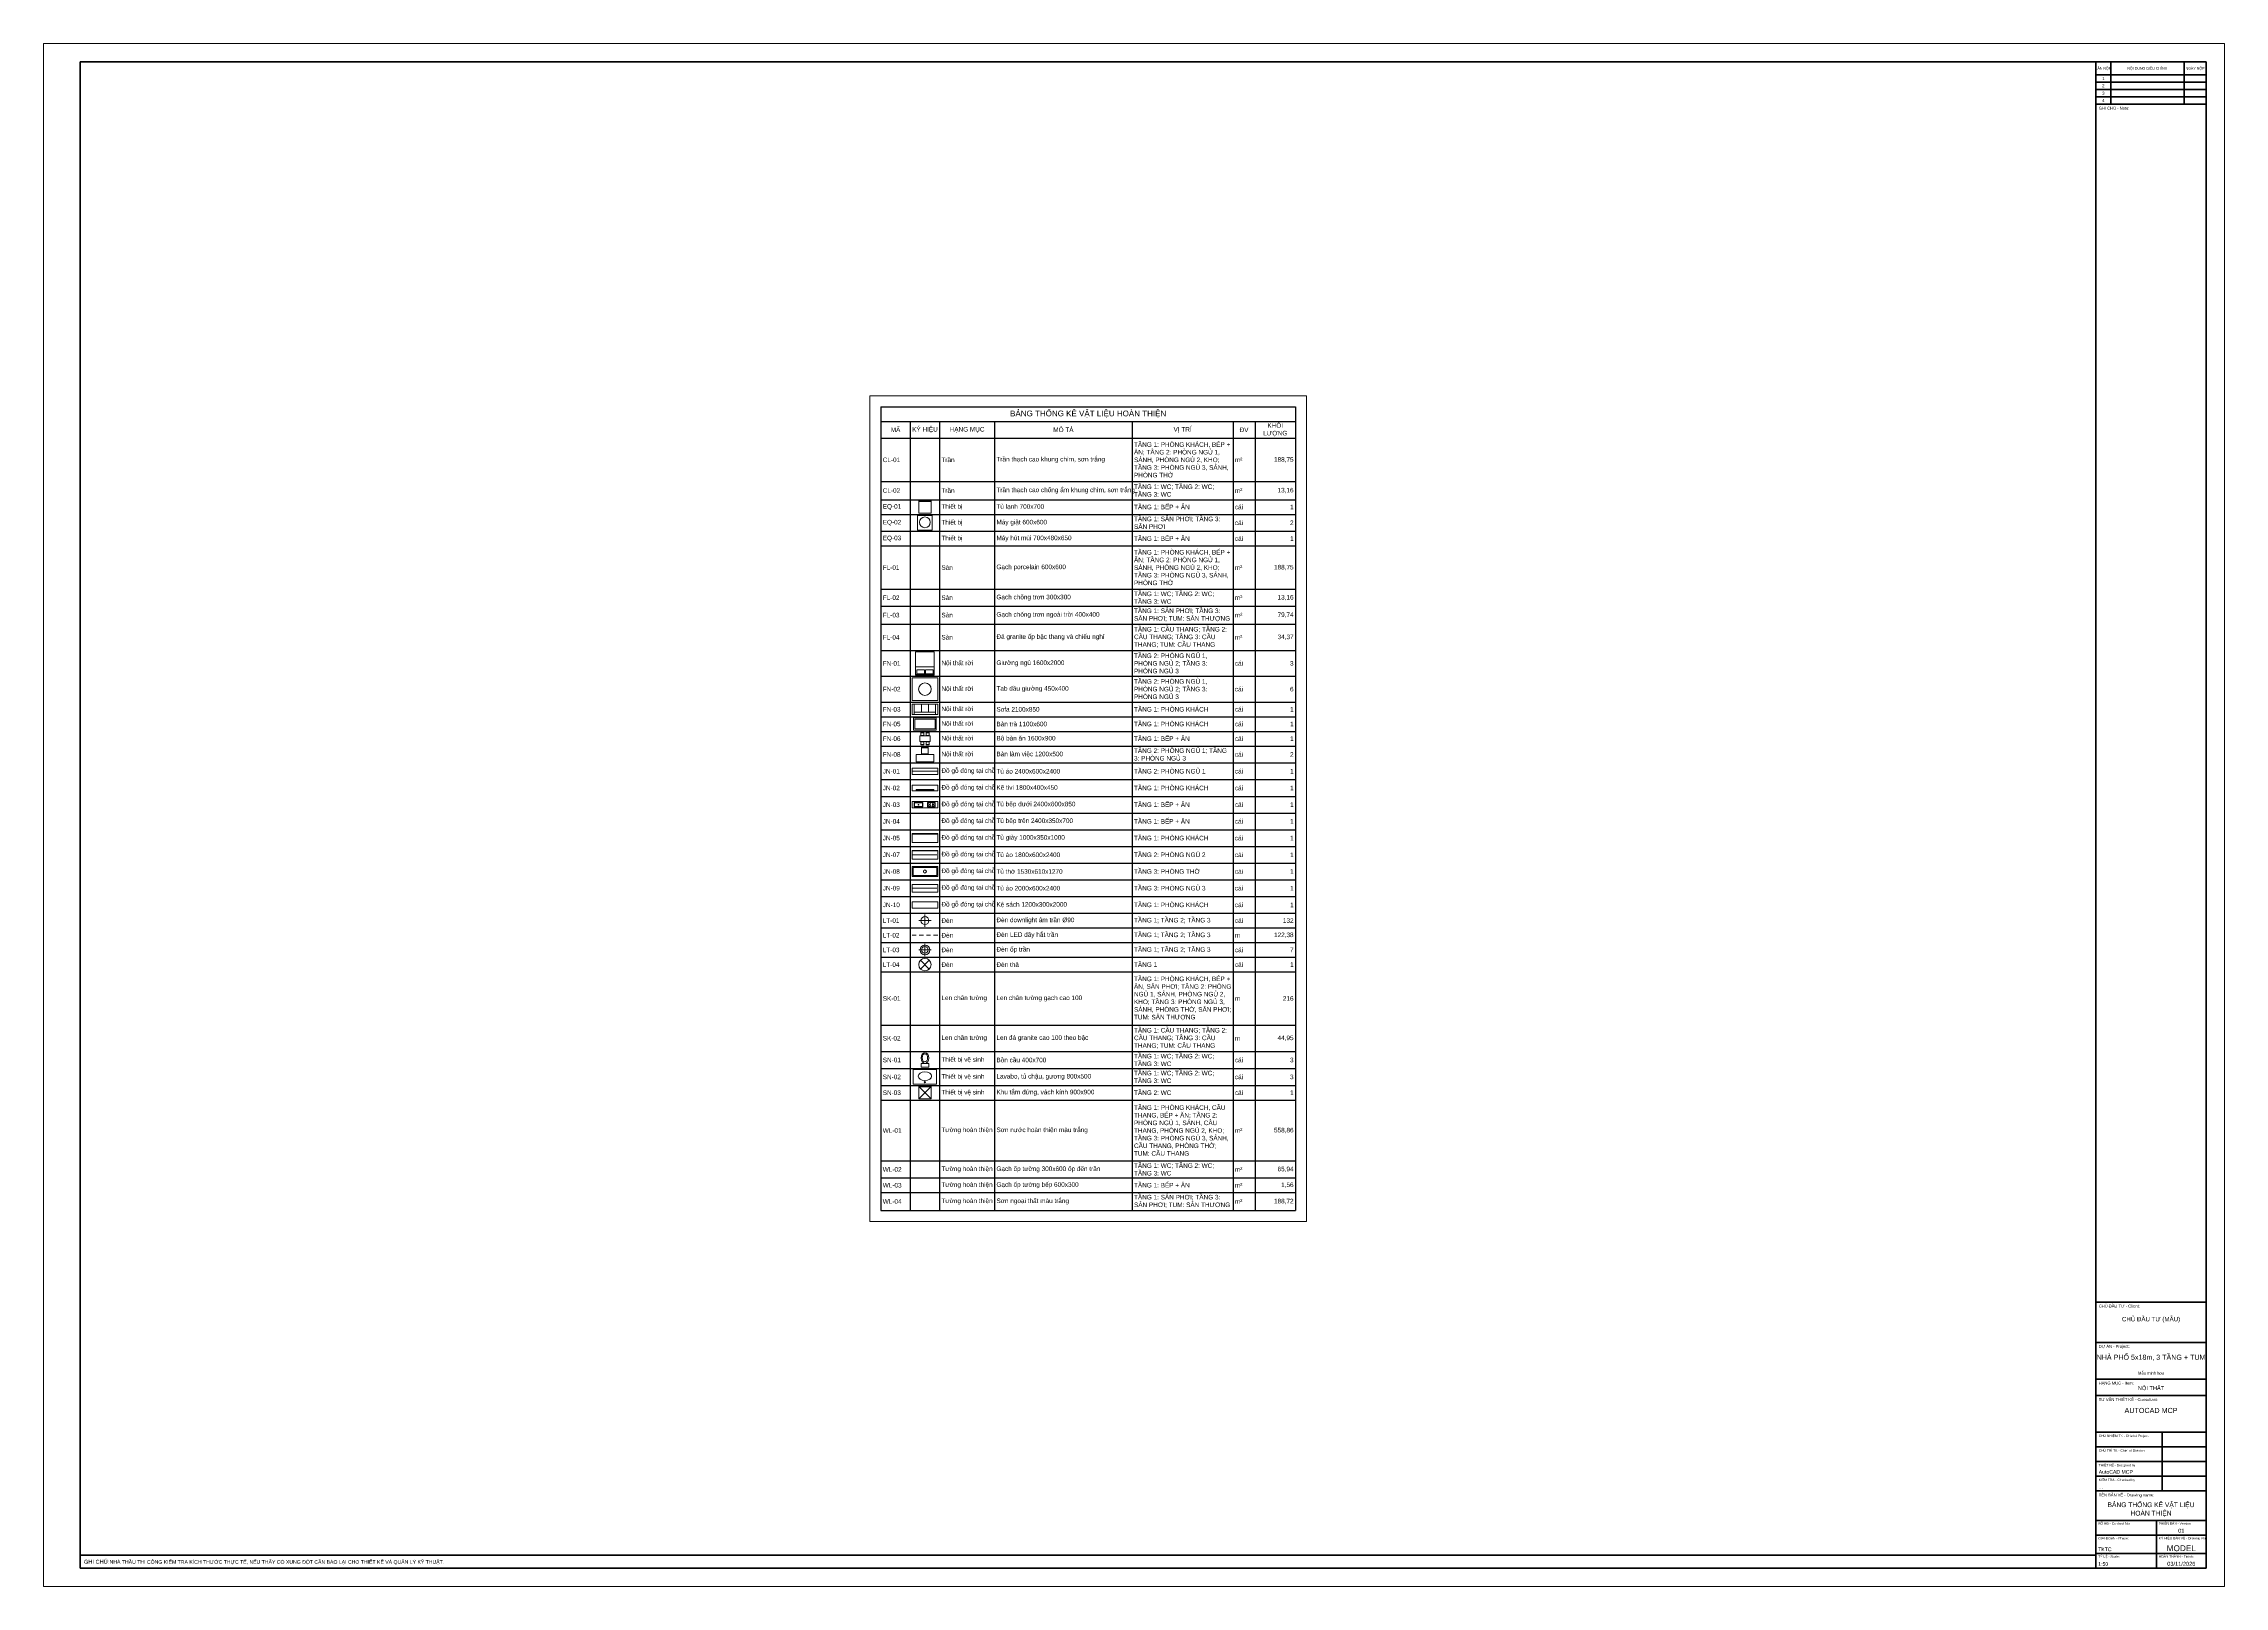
# Paper-space layout 'NT-07' of a CAD drawing. Header units: millimetres. Extents: x 0 to 1189, y 0 to 841.
# The model-space entities are those that its viewports show. They can reach past a viewport. Long polylines and large blocks are cut down to what shows.
import ezdxf
from ezdxf.enums import TextEntityAlignment as Align

# ---------------------------------------------------------------- set-up
doc = ezdxf.new("R2010")
doc.units = ezdxf.units.MM
doc.header["$LTSCALE"] = 20
doc.linetypes.add('HIDDEN', pattern=[9.525, 6.35, -3.175])
for name, color, linetype, lineweight in [('A-ANNO-TEXT', 7, 'Continuous', 18), ('A-ANNO-TTLB', 7, 'Continuous', 35), ('A-GLAZ', 4, 'Continuous', 25), ('A-HIDD', 8, 'HIDDEN', 18)]:
    doc.layers.add(name, color=color, linetype=linetype, lineweight=lineweight)
doc.layers.add('A-ANNO-VPRT', color=8, linetype='Continuous', lineweight=9, plot=False)
doc.styles.add('MCP-ARIAL', font='arial.ttf')

# ---------------------------------------------------------------- blocks, each defined once
blk = doc.blocks.new('MCP_KHUNG_TEN_DOC_A0_NGANG')
at = {"lineweight": 50}
blk.add_line((1119, 10), (1119, 831), dxfattribs=at)
for p, q in [((1119, 824), (1179, 824)), ((1127, 808), (1127, 831)), ((1167, 808), (1167, 831)), ((1119, 820), (1179, 820)), ((1119, 816), (1179, 816)), ((1119, 812), (1179, 812)), ((1155, 52), (1155, 84)), ((1119, 76), (1179, 76)), ((1119, 68), (1179, 68)), ((1119, 60), (1179, 60)), ((1152, 28), (1152, 36)), ((1152, 18), (1152, 28)), ((1152, 10), (1152, 18))]:
    blk.add_line(p, q)
at = {"lineweight": 35}
for p, q in [((1119, 808), (1179, 808)), ((1119, 155), (1179, 155)), ((1119, 133), (1179, 133)), ((1119, 113), (1179, 113)), ((1119, 104), (1179, 104)), ((1119, 84), (1179, 84)), ((1119, 52), (1179, 52)), ((1119, 36), (1179, 36)), ((1119, 28), (1179, 28)), ((20, 17), (1119, 17)), ((1119, 18), (1179, 18))]:
    blk.add_line(p, q, dxfattribs=at)
at = {"lineweight": 9}
blk.add_lwpolyline([(0, 0), (1189, 0), (1189, 841), (0, 841)], close=True, dxfattribs=at)
at = {"lineweight": 70}
blk.add_lwpolyline([(20, 10), (1179, 10), (1179, 831), (20, 831)], close=True, dxfattribs=at)
at = {"style": 'MCP-ARIAL'}
for s, height, p in [('LẦN NỘP', 1.4, (1123, 826.8)), ('1', 1.6, (1123, 821.2)), ('NỘI DUNG ĐIỀU CHỈNH', 1.4, (1147, 826.8)), ('NGÀY NỘP', 1.4, (1173, 826.8)), ('4', 1.6, (1123, 809.2)), ('2', 1.6, (1123, 817.2)), ('3', 1.6, (1123, 813.2))]:
    blk.add_text(s, height=height, dxfattribs=at).set_placement(p, align=Align.CENTER)
for s, height, p in [('GHI CHÚ - Note:', 1.6, (1120.5, 805)), ('CHỦ ĐẦU TƯ - Client:', 1.6, (1120.5, 152)), ('DỰ ÁN - Project:', 1.6, (1120.5, 130)), ('HẠNG MỤC - Item:', 1.6, (1120.5, 110)), ('TƯ VẤN THIẾT KẾ - Consultant:', 1.6, (1120.5, 101)), ('CHỦ NHIỆM TK - Chief of Project', 1.3, (1120.5, 81.4)), ('CHỦ TRÌ TK - Chief of Division', 1.3, (1120.5, 73.4)), ('THIẾT KẾ - Designed by', 1.3, (1120.5, 65.4)), ('KIỂM TRA - Checked by', 1.3, (1120.5, 57.4)), ('TÊN BẢN VẼ - Drawing name:', 1.6, (1120.5, 49)), ('SỐ HĐ - Contract No:', 1.3, (1120.2, 33.6)), ('GIAI ĐOẠN - Phase:', 1.3, (1120.2, 25.6)), ('PHIÊN BẢN - Version', 1.3, (1153.2, 33.6)), ('KÝ HIỆU BẢN VẼ - Drawing No', 1.3, (1153.2, 25.6)), ('GHI CHÚ:', 2.2, (22, 12.3)), ('TỶ LỆ - Scale:', 1.3, (1120.2, 15.6)), ('HOÀN THÀNH - Finish:', 1.3, (1153.2, 15.6))]:
    blk.add_text(s, height=height, dxfattribs=at).set_placement(p)
for tag, height, p in [('CHU_DAU_TU', 2.4, (1149, 144.5)), ('DIA_CHI_CDT', 1.6, (1149, 135.5)), ('CONG_TRINH', 2.8, (1149, 123.5)), ('HANG_MUC', 2.2, (1149, 107)), ('DIA_DIEM', 1.6, (1149, 115.5)), ('CONG_TY', 2.8, (1149, 94.5)), ('DIA_CHI_TV', 1.6, (1149, 86.5)), ('TEN_BAN_VE_2', 2.6, (1149, 38.6)), ('TEN_BAN_VE', 2.6, (1149, 43.2)), ('PHIEN_BAN', 2.2, (1165.5, 29.2)), ('SO_BAN_VE', 3.2, (1165.5, 19.2)), ('NGAY', 2.2, (1165.5, 11.2))]:
    blk.add_attdef(tag, text='', height=height, dxfattribs=at).set_placement(p, align=Align.CENTER)
for tag, p in [('CHU_NHIEM', (1120.5, 77.4)), ('CHU_TRI', (1120.5, 69.4)), ('THIET_KE', (1120.5, 61.4)), ('KIEM_TRA', (1120.5, 53.4)), ('SO_HD', (1120.2, 29.2)), ('GHI_CHU_CHUNG', (36, 12.3)), ('GIAI_DOAN', (1120.2, 19.2)), ('TY_LE', (1120.2, 11.2))]:
    blk.add_attdef(tag, p, '', height=2, dxfattribs=at)
blk = doc.blocks.new('NT_EQ-01_fridge_700x700')
blk.add_line((0, 660), (700, 660))
blk.add_lwpolyline([(0, 0), (700, 0), (700, 700), (0, 700)], close=True)
at = {"style": 'MCP-ARIAL', "flags": 1}
for tag, p in [('TEN', (350, 200)), ('MA', (350, 350)), ('KICH_THUOC', (350, 50))]:
    blk.add_attdef(tag, p, '', height=100, dxfattribs=at)
blk = doc.blocks.new('NT_EQ-02_washer_600x600')
blk.add_lwpolyline([(0, 0), (600, 0), (600, 600), (0, 600)], close=True)
blk.add_circle((300, 320), 220)
at = {"style": 'MCP-ARIAL', "flags": 1}
for tag, p in [('TEN', (300, 150)), ('MA', (300, 300)), ('KICH_THUOC', (300, 0))]:
    blk.add_attdef(tag, p, '', height=100, dxfattribs=at)
blk = doc.blocks.new('NT_FN-01_bed_1600x2000')
blk.add_line((0, 720), (1600, 720))
for points in [[(0, 0), (1600, 0), (1600, 2000), (0, 2000)], [(0, 0), (1600, 0), (1600, 60), (0, 60)], [(100, 120), (750, 120), (750, 450), (100, 450)], [(850, 120), (1500, 120), (1500, 450), (850, 450)]]:
    blk.add_lwpolyline(points, close=True)
at = {"style": 'MCP-ARIAL', "flags": 1}
for tag, p in [('TEN', (800, 850)), ('MA', (800, 1000)), ('KICH_THUOC', (800, 700))]:
    blk.add_attdef(tag, p, '', height=100, dxfattribs=at)
blk = doc.blocks.new('NT_FN-02_nightstand_450x400')
blk.add_lwpolyline([(0, 0), (450, 0), (450, 400), (0, 400)], close=True)
blk.add_circle((225, 200), 110)
at = {"style": 'MCP-ARIAL', "flags": 1}
for tag, p in [('TEN', (225, 50)), ('MA', (225, 200)), ('KICH_THUOC', (225, -100))]:
    blk.add_attdef(tag, p, '', height=100, dxfattribs=at)
blk = doc.blocks.new('NT_FN-03_sofa_2100x850')
for p, q in [((760, 200), (760, 850)), ((1340, 200), (1340, 850))]:
    blk.add_line(p, q)
for points in [[(0, 0), (2100, 0), (2100, 850), (0, 850)], [(0, 0), (180, 0), (180, 850), (0, 850)], [(180, 0), (1920, 0), (1920, 200), (180, 200)], [(1920, 0), (2100, 0), (2100, 850), (1920, 850)]]:
    blk.add_lwpolyline(points, close=True)
at = {"style": 'MCP-ARIAL', "flags": 1}
for tag, p in [('TEN', (1050, 275)), ('MA', (1050, 425)), ('KICH_THUOC', (1050, 125))]:
    blk.add_attdef(tag, p, '', height=100, dxfattribs=at)
blk = doc.blocks.new('NT_FN-05_coffee_table_1100x600')
for points in [[(0, 0), (1100, 0), (1100, 600), (0, 600)], [(60, 60), (1040, 60), (1040, 540), (60, 540)]]:
    blk.add_lwpolyline(points, close=True)
at = {"style": 'MCP-ARIAL', "flags": 1}
for tag, p in [('TEN', (550, 150)), ('MA', (550, 300)), ('KICH_THUOC', (550, 0))]:
    blk.add_attdef(tag, p, '', height=100, dxfattribs=at)
blk = doc.blocks.new('NT_FN-06_dining_table_1600x900_f0nry')
for points in [[(0, 0), (1600, 0), (1600, 900), (0, 900)], [(175, 1350), (625, 1350), (625, 1400), (175, 1400)], [(175, 950), (625, 950), (625, 1350), (175, 1350)], [(975, 1350), (1425, 1350), (1425, 1400), (975, 1400)], [(975, 950), (1425, 950), (1425, 1350), (975, 1350)], [(175, -450), (625, -450), (625, -50), (175, -50)], [(175, -500), (625, -500), (625, -450), (175, -450)], [(975, -450), (1425, -450), (1425, -50), (975, -50)], [(975, -500), (1425, -500), (1425, -450), (975, -450)]]:
    blk.add_lwpolyline(points, close=True)
at = {"style": 'MCP-ARIAL', "flags": 1}
for tag, p in [('TEN', (800, 300)), ('MA', (800, 450)), ('KICH_THUOC', (800, 150))]:
    blk.add_attdef(tag, p, '', height=100, dxfattribs=at)
blk = doc.blocks.new('NT_FN-08_desk_1200x500')
for points in [[(0, 0), (1200, 0), (1200, 500), (0, 500)], [(375, 950), (825, 950), (825, 1000), (375, 1000)], [(375, 550), (825, 550), (825, 950), (375, 950)]]:
    blk.add_lwpolyline(points, close=True)
at = {"style": 'MCP-ARIAL', "flags": 1}
for tag, p in [('TEN', (600, 100)), ('MA', (600, 250)), ('KICH_THUOC', (600, -50))]:
    blk.add_attdef(tag, p, '', height=100, dxfattribs=at)
blk = doc.blocks.new('NT_JN-01_wardrobe_2400x600')
for p, q in [((0, 580), (2400, 580)), ((480, 580), (480, 600)), ((960, 580), (960, 600)), ((1440, 580), (1440, 600)), ((1920, 580), (1920, 600))]:
    blk.add_line(p, q)
blk.add_lwpolyline([(0, 0), (2400, 0), (2400, 600), (0, 600)], close=True)
at = {"layer": 'A-HIDD'}
blk.add_line((60, 300), (2340, 300), dxfattribs=at)
at = {"style": 'MCP-ARIAL', "flags": 1}
for tag, p in [('TEN', (1200, 150)), ('MA', (1200, 300)), ('KICH_THUOC', (1200, 0))]:
    blk.add_attdef(tag, p, '', height=100, dxfattribs=at)
blk = doc.blocks.new('NT_JN-02_tv_cabinet_1800x400')
for points in [[(0, 0), (1800, 0), (1800, 400), (0, 400)], [(285, 40), (1515, 40), (1515, 100), (285, 100)]]:
    blk.add_lwpolyline(points, close=True)
at = {"style": 'MCP-ARIAL', "flags": 1}
for tag, p in [('TEN', (900, 50)), ('MA', (900, 200)), ('KICH_THUOC', (900, -100))]:
    blk.add_attdef(tag, p, '', height=100, dxfattribs=at)
blk = doc.blocks.new('NT_JN-03_kitchen_base_2400x600_18ytp')
for points in [[(0, 0), (2400, 0), (2400, 600), (0, 600)], [(200, 90), (1000, 90), (1000, 510), (200, 510)], [(230, 120), (970, 120), (970, 480), (230, 480)], [(1450, 100), (2150, 100), (2150, 500), (1450, 500)]]:
    blk.add_lwpolyline(points, close=True)
for centre, radius in [((600, 300), 30), ((600, 50), 22), ((1625, 390), 85), ((1625, 210), 85), ((1975, 390), 85), ((1975, 210), 85)]:
    blk.add_circle(centre, radius)
at = {"style": 'MCP-ARIAL', "flags": 1}
for tag, p in [('TEN', (1200, 150)), ('MA', (1200, 300)), ('KICH_THUOC', (1200, 0))]:
    blk.add_attdef(tag, p, '', height=100, dxfattribs=at)
blk = doc.blocks.new('NT_JN-05_shoe_cabinet_1000x350')
blk.add_line((0, 330), (1000, 330))
blk.add_lwpolyline([(0, 0), (1000, 0), (1000, 350), (0, 350)], close=True)
at = {"style": 'MCP-ARIAL', "flags": 1}
for tag, p in [('TEN', (500, 25)), ('MA', (500, 175)), ('KICH_THUOC', (500, -125))]:
    blk.add_attdef(tag, p, '', height=100, dxfattribs=at)
blk = doc.blocks.new('NT_JN-07_wardrobe_1800x600')
for p, q in [((0, 580), (1800, 580)), ((450, 580), (450, 600)), ((900, 580), (900, 600)), ((1350, 580), (1350, 600))]:
    blk.add_line(p, q)
blk.add_lwpolyline([(0, 0), (1800, 0), (1800, 600), (0, 600)], close=True)
at = {"layer": 'A-HIDD'}
blk.add_line((60, 300), (1740, 300), dxfattribs=at)
at = {"style": 'MCP-ARIAL', "flags": 1}
for tag, p in [('TEN', (900, 150)), ('MA', (900, 300)), ('KICH_THUOC', (900, 0))]:
    blk.add_attdef(tag, p, '', height=100, dxfattribs=at)
blk = doc.blocks.new('NT_JN-08_altar_1530x610')
for points in [[(0, 0), (1530, 0), (1530, 610), (0, 610)], [(60, 60), (1470, 60), (1470, 550), (60, 550)]]:
    blk.add_lwpolyline(points, close=True)
blk.add_circle((765, 305), 90)
at = {"style": 'MCP-ARIAL', "flags": 1}
for tag, p in [('TEN', (765, 155)), ('MA', (765, 305)), ('KICH_THUOC', (765, 5))]:
    blk.add_attdef(tag, p, '', height=100, dxfattribs=at)
blk = doc.blocks.new('NT_JN-09_wardrobe_2000x600')
for p, q in [((0, 580), (2000, 580)), ((500, 580), (500, 600)), ((1000, 580), (1000, 600)), ((1500, 580), (1500, 600))]:
    blk.add_line(p, q)
blk.add_lwpolyline([(0, 0), (2000, 0), (2000, 600), (0, 600)], close=True)
at = {"layer": 'A-HIDD'}
blk.add_line((60, 300), (1940, 300), dxfattribs=at)
at = {"style": 'MCP-ARIAL', "flags": 1}
for tag, p in [('TEN', (1000, 150)), ('MA', (1000, 300)), ('KICH_THUOC', (1000, 0))]:
    blk.add_attdef(tag, p, '', height=100, dxfattribs=at)
blk = doc.blocks.new('NT_JN-10_bookshelf_1200x300')
blk.add_lwpolyline([(0, 0), (1200, 0), (1200, 300), (0, 300)], close=True)
at = {"style": 'MCP-ARIAL', "flags": 1}
for tag, p in [('TEN', (600, 0)), ('MA', (600, 150)), ('KICH_THUOC', (600, -150))]:
    blk.add_attdef(tag, p, '', height=100, dxfattribs=at)
blk = doc.blocks.new('MCP_DEN_DOWNLIGHT')
for p, q in [((-115, 0), (115, 0)), ((0, -115), (0, 115))]:
    blk.add_line(p, q)
blk.add_circle((0, 0), 75)
at = {"style": 'MCP-ARIAL', "flags": 1}
blk.add_attdef('MA', text='', height=50, dxfattribs=at).set_placement((0, -150), align=Align.MIDDLE_CENTER)
blk = doc.blocks.new('MCP_DEN_LED_DAY')
for p, q in [((-500, 0), (-340, 0)), ((-220, 0), (-60, 0)), ((60, 0), (220, 0)), ((340, 0), (500, 0))]:
    blk.add_line(p, q)
at = {"style": 'MCP-ARIAL', "flags": 1}
blk.add_attdef('MA', text='', height=50, dxfattribs=at).set_placement((0, -80), align=Align.MIDDLE_CENTER)
blk = doc.blocks.new('MCP_DEN_OP_TRAN')
for p, q in [((-320, 0), (320, 0)), ((0, -320), (0, 320))]:
    blk.add_line(p, q)
for radius in [250, 170]:
    blk.add_circle((0, 0), radius)
at = {"style": 'MCP-ARIAL', "flags": 1}
blk.add_attdef('MA', text='', height=50, dxfattribs=at).set_placement((0, -380), align=Align.MIDDLE_CENTER)
blk = doc.blocks.new('MCP_DEN_THA')
for p, q in [((-141.4, -141.4), (141.4, 141.4)), ((-141.4, 141.4), (141.4, -141.4))]:
    blk.add_line(p, q)
blk.add_circle((0, 0), 200)
at = {"style": 'MCP-ARIAL', "flags": 1}
blk.add_attdef('MA', text='', height=50, dxfattribs=at).set_placement((0, -260), align=Align.MIDDLE_CENTER)
blk = doc.blocks.new('NT_SN-01_toilet_400x700')
blk.add_lwpolyline([(20, 0), (380, 0), (380, 190), (20, 190)], close=True)
for centre, major_axis, ratio in [((200, 445), (0, 255), 0.73), ((200, 455), (0, 195), 0.67)]:
    blk.add_ellipse(centre, major_axis=major_axis, ratio=ratio)
at = {"style": 'MCP-ARIAL', "flags": 1}
for tag, p in [('TEN', (200, 200)), ('MA', (200, 350)), ('KICH_THUOC', (200, 50))]:
    blk.add_attdef(tag, p, '', height=100, dxfattribs=at)
blk = doc.blocks.new('NT_SN-02_vanity_800x500')
blk.add_lwpolyline([(0, 0), (800, 0), (800, 500), (0, 500)], close=True)
blk.add_circle((400, 70), 22)
blk.add_ellipse((400, 275), major_axis=(230, 0), ratio=0.65)
at = {"style": 'MCP-ARIAL', "flags": 1}
for tag, p in [('TEN', (400, 100)), ('MA', (400, 250)), ('KICH_THUOC', (400, -50))]:
    blk.add_attdef(tag, p, '', height=100, dxfattribs=at)
blk = doc.blocks.new('NT_SN-03_shower_900x900')
for p, q in [((0, 0), (900, 900)), ((900, 0), (0, 900))]:
    blk.add_line(p, q)
blk.add_lwpolyline([(0, 0), (900, 0), (900, 900), (0, 900)], close=True)
blk.add_circle((450, 450), 40)
at = {"layer": 'A-GLAZ'}
blk.add_line((0, 890), (900, 890), dxfattribs=at)
at = {"style": 'MCP-ARIAL', "flags": 1}
for tag, p in [('TEN', (450, 300)), ('MA', (450, 450)), ('KICH_THUOC', (450, 150))]:
    blk.add_attdef(tag, p, '', height=100, dxfattribs=at)
blk = doc.blocks.new('*T288')
at = {"layer": 'A-ANNO-TEXT', "color": 0, "linetype": 'ByBlock', "lineweight": -2, "transparency": 16777216}
for p, q in [((0, 0), (11300, 0)), ((0, 0), (0, -21905)), ((11300, 0), (11300, -21905)), ((0, -400), (11300, -400)), ((800, -400), (800, -21905)), ((1600, -400), (1600, -21905)), ((3100, -400), (3100, -21905)), ((6850, -400), (6850, -21905)), ((9600, -400), (9600, -21905)), ((10200, -400), (10200, -21905)), ((0, -857), (11300, -857)), ((0, -2038), (11300, -2038)), ((0, -2533), (11300, -2533)), ((0, -2933), (11300, -2933)), ((0, -3394), (11300, -3394)), ((0, -3794), (11300, -3794)), ((0, -4975), (11300, -4975)), ((0, -5436), (11300, -5436)), ((0, -5922), (11300, -5922)), ((0, -6646), (11300, -6646)), ((0, -7347), (11300, -7347)), ((0, -8048), (11300, -8048)), ((0, -8448), (11300, -8448)), ((0, -8848), (11300, -8848)), ((0, -9248), (11300, -9248)), ((0, -9709), (11300, -9709)), ((0, -10164), (11300, -10164)), ((0, -10619), (11300, -10619)), ((0, -11075), (11300, -11075)), ((0, -11530), (11300, -11530)), ((0, -11985), (11300, -11985)), ((0, -12440), (11300, -12440)), ((0, -12896), (11300, -12896)), ((0, -13351), (11300, -13351)), ((0, -13806), (11300, -13806)), ((0, -14206), (11300, -14206)), ((0, -14606), (11300, -14606)), ((0, -15006), (11300, -15006)), ((0, -15406), (11300, -15406)), ((0, -16852), (11300, -16852)), ((0, -17576), (11300, -17576)), ((0, -18037), (11300, -18037)), ((0, -18497), (11300, -18497)), ((0, -18897), (11300, -18897)), ((0, -20558), (11300, -20558)), ((0, -21019), (11300, -21019)), ((0, -21419), (11300, -21419)), ((0, -21905), (11300, -21905))]:
    blk.add_line(p, q, dxfattribs=at)
at = {"layer": 'A-ANNO-TEXT', "color": 0, "transparency": 16777216}
for name, p, xscale, yscale, zscale in [('NT_EQ-02_washer_600x600', (1001, -3363), 0.6642697438229498, 0.6642697438229498, 0.6642697438229498), ('NT_EQ-01_fridge_700x700', (1031, -2902), 0.4821428571428572, 0.4821428571428572, 0.4821428571428572), ('NT_FN-01_bed_1600x2000', (945, -7315), 0.3192644383810823, 0.3192644383810823, 0.3192644383810823), ('NT_FN-02_nightstand_450x400', (850, -8008), 1.555555555555556, 1.555555555555556, 1.555555555555556), ('NT_FN-03_sofa_2100x850', (850, -8389), 0.3333333333333333, 0.3333333333333333, 0.3333333333333333), ('NT_FN-05_coffee_table_1100x600', (891, -8816), 0.5625, 0.5625, 0.5625), ('NT_FN-06_dining_table_1600x900_f0nry', (1058, -9128), 0.1776315789473684, 0.1776315789473684, 0.1776315789473684), ('NT_FN-08_desk_1200x500', (961, -9677), 0.3986471123237835, 0.3986471123237835, 0.3986471123237835), ('NT_JN-01_wardrobe_2400x600', (850, -10024), 0.2916666666666667, 0.2916666666666667, 0.2916666666666667), ('NT_JN-02_tv_cabinet_1800x400', (850, -10469), 0.3888888888888889, 0.3888888888888889, 0.3888888888888889), ('NT_JN-03_kitchen_base_2400x600_18ytp', (850, -10934), 0.2916666666666667, 0.2916666666666667, 0.2916666666666667), ('NT_JN-05_shoe_cabinet_1000x350', (850, -11880), 0.7, 0.7, 0.7), ('NT_JN-07_wardrobe_1800x600', (850, -12329), 0.3888888888888889, 0.3888888888888889, 0.3888888888888889), ('NT_JN-08_altar_1530x610', (850, -12807), 0.457516339869281, 0.457516339869281, 0.457516339869281), ('NT_JN-09_wardrobe_2000x600', (850, -13228), 0.35, 0.35, 0.35), ('NT_JN-10_bookshelf_1200x300', (850, -13666), 0.5833333333333334, 0.5833333333333334, 0.5833333333333334), ('MCP_DEN_DOWNLIGHT', (1200, -14006), 1.467391304347826, 1.467391304347826, 1.467391304347826), ('MCP_DEN_LED_DAY', (1200, -14406), 0.7, 0.7, 0.7), ('MCP_DEN_OP_TRAN', (1200, -14806), 0.52734375, 0.52734375, 0.52734375), ('MCP_DEN_THA', (1200, -15206), 0.84375, 0.84375, 0.84375), ('NT_SN-01_toilet_400x700', (1086, -18005), 0.5692522575196517, 0.5692522575196517, 0.5692522575196517), ('NT_SN-02_vanity_800x500', (881, -18466), 0.7969531605275124, 0.7969531605275124, 0.7969531605275124), ('NT_SN-03_shower_900x900', (1031, -18866), 0.375, 0.375, 0.375)]:
    blk.add_blockref(name, p, dxfattribs=dict(at, xscale=xscale, yscale=yscale, zscale=zscale))
at = {"layer": 'A-ANNO-TEXT', "color": 0, "transparency": 16777216, "style": 'MCP-ARIAL'}
for s, insert, char_height, width, attachment_point in [('MÃ', (400, -629), 125, 700, 5), ('KÝ HIỆU', (1200, -629), 125, 700, 5), ('HẠNG MỤC', (2350, -629), 125, 1400, 5), ('BẢNG THỐNG KÊ VẬT LIỆU HOÀN THIỆN', (5650, -200), 156.25, 11200, 5), ('MÔ TẢ', (4975, -629), 125, 3650, 5), ('VỊ TRÍ', (8225, -629), 125, 2650, 5), ('ĐV', (9900, -629), 125, 500, 5), ('KHỐI LƯỢNG', (10750, -629), 125, 1000, 5), ('TẦNG 1: PHÒNG KHÁCH, BẾP + ĂN; TẦNG 2: PHÒNG NGỦ 1, SẢNH, PHÒNG NGỦ 2, KHO; TẦNG 3: PHÒNG NGỦ 3, SẢNH, PHÒNG THỜ', (6900, -1448), 125, 2650, 4), ('CL-01', (50, -1448), 125, 700, 4), ('Trần', (1650, -1448), 125, 1400, 4), ('Trần thạch cao khung chìm, sơn trắng', (3150, -1448), 125, 3650, 4), ('m²', (9650, -1448), 125, 500, 4), ('188,75', (11250, -1448), 125, 1000, 6), ('CL-02', (50, -2285), 125, 700, 4), ('Trần', (1650, -2285), 125, 1400, 4), ('Trần thạch cao chống ẩm khung chìm, sơn trắng', (3150, -2285), 125, 3650, 4), ('TẦNG 1: WC; TẦNG 2: WC; TẦNG 3: WC', (6900, -2285), 125, 2650, 4), ('m²', (9650, -2285), 125, 500, 4), ('13,16', (11250, -2285), 125, 1000, 6), ('EQ-01', (50, -2733), 125, 700, 4), ('Thiết bị', (1650, -2733), 125, 1400, 4), ('Tủ lạnh 700x700', (3150, -2733), 125, 3650, 4), ('TẦNG 1: BẾP + ĂN', (6900, -2733), 125, 2650, 4), ('TẦNG 1: SÂN PHƠI; TẦNG 3: SÂN PHƠI', (6900, -3163), 125, 2650, 4), ('cái', (9650, -2733), 125, 500, 4), ('1', (11250, -2733), 125, 1000, 6), ('EQ-02', (50, -3163), 125, 700, 4), ('EQ-03', (50, -3594), 125, 700, 4), ('Thiết bị', (1650, -3163), 125, 1400, 4), ('Thiết bị', (1650, -3594), 125, 1400, 4), ('Máy giặt 600x600', (3150, -3163), 125, 3650, 4), ('Máy hút mùi 700x480x650', (3150, -3594), 125, 3650, 4), ('TẦNG 1: BẾP + ĂN', (6900, -3594), 125, 2650, 4), ('cái', (9650, -3163), 125, 500, 4), ('cái', (9650, -3594), 125, 500, 4), ('2', (11250, -3163), 125, 1000, 6), ('1', (11250, -3594), 125, 1000, 6), ('TẦNG 1: PHÒNG KHÁCH, BẾP + ĂN; TẦNG 2: PHÒNG NGỦ 1, SẢNH, PHÒNG NGỦ 2, KHO; TẦNG 3: PHÒNG NGỦ 3, SẢNH, PHÒNG THỜ', (6900, -4384), 125, 2650, 4), ('FL-01', (50, -4384), 125, 700, 4), ('Sàn', (1650, -4384), 125, 1400, 4), ('Gạch porcelain 600x600', (3150, -4384), 125, 3650, 4), ('m²', (9650, -4384), 125, 500, 4), ('188,75', (11250, -4384), 125, 1000, 6), ('FL-02', (50, -5205), 125, 700, 4), ('Sàn', (1650, -5205), 125, 1400, 4), ('Gạch chống trơn 300x300', (3150, -5205), 125, 3650, 4), ('TẦNG 1: WC; TẦNG 2: WC; TẦNG 3: WC', (6900, -5205), 125, 2650, 4), ('m²', (9650, -5205), 125, 500, 4), ('13,16', (11250, -5205), 125, 1000, 6), ('FL-03', (50, -5679), 125, 700, 4), ('Sàn', (1650, -5679), 125, 1400, 4), ('Gạch chống trơn ngoài trời 400x400', (3150, -5679), 125, 3650, 4), ('TẦNG 1: SÂN PHƠI; TẦNG 3: SÂN PHƠI; TUM: SÂN THƯỢNG', (6900, -5679), 125, 2650, 4), ('m²', (9650, -5679), 125, 500, 4), ('79,74', (11250, -5679), 125, 1000, 6), ('FL-04', (50, -6284), 125, 700, 4), ('Sàn', (1650, -6284), 125, 1400, 4), ('Đá granite ốp bậc thang và chiếu nghỉ', (3150, -6284), 125, 3650, 4), ('TẦNG 1: CẦU THANG; TẦNG 2: CẦU THANG; TẦNG 3: CẦU THANG; TUM: CẦU THANG', (6900, -6284), 125, 2650, 4), ('m²', (9650, -6284), 125, 500, 4), ('34,37', (11250, -6284), 125, 1000, 6), ('FN-01', (50, -6996), 125, 700, 4), ('Nội thất rời', (1650, -6996), 125, 1400, 4), ('Giường ngủ 1600x2000', (3150, -6996), 125, 3650, 4), ('TẦNG 2: PHÒNG NGỦ 1, PHÒNG NGỦ 2; TẦNG 3: PHÒNG NGỦ 3', (6900, -6996), 125, 2650, 4), ('cái', (9650, -6996), 125, 500, 4), ('3', (11250, -6996), 125, 1000, 6), ('FN-02', (50, -7697), 125, 700, 4), ('Nội thất rời', (1650, -7697), 125, 1400, 4), ('Tab đầu giường 450x400', (3150, -7697), 125, 3650, 4), ('TẦNG 2: PHÒNG NGỦ 1, PHÒNG NGỦ 2; TẦNG 3: PHÒNG NGỦ 3', (6900, -7697), 125, 2650, 4), ('cái', (9650, -7697), 125, 500, 4), ('6', (11250, -7697), 125, 1000, 6), ('FN-03', (50, -8248), 125, 700, 4), ('Nội thất rời', (1650, -8248), 125, 1400, 4), ('Sofa 2100x850', (3150, -8248), 125, 3650, 4), ('TẦNG 1: PHÒNG KHÁCH', (6900, -8248), 125, 2650, 4), ('cái', (9650, -8248), 125, 500, 4), ('1', (11250, -8248), 125, 1000, 6), ('FN-05', (50, -8648), 125, 700, 4), ('Nội thất rời', (1650, -8648), 125, 1400, 4), ('Bàn trà 1100x600', (3150, -8648), 125, 3650, 4), ('TẦNG 1: PHÒNG KHÁCH', (6900, -8648), 125, 2650, 4), ('cái', (9650, -8648), 125, 500, 4), ('1', (11250, -8648), 125, 1000, 6), ('FN-06', (50, -9048), 125, 700, 4), ('FN-08', (50, -9478), 125, 700, 4), ('Nội thất rời', (1650, -9048), 125, 1400, 4), ('Nội thất rời', (1650, -9478), 125, 1400, 4), ('Bộ bàn ăn 1600x900', (3150, -9048), 125, 3650, 4), ('Bàn làm việc 1200x500', (3150, -9478), 125, 3650, 4), ('TẦNG 1: BẾP + ĂN', (6900, -9048), 125, 2650, 4), ('TẦNG 2: PHÒNG NGỦ 1; TẦNG 3: PHÒNG NGỦ 3', (6900, -9478), 125, 2650, 4), ('cái', (9650, -9048), 125, 500, 4), ('cái', (9650, -9478), 125, 500, 4), ('2', (11250, -9478), 125, 1000, 6), ('1', (11250, -9048), 125, 1000, 6), ('JN-01', (50, -9936), 125, 700, 4), ('Đồ gỗ đóng tại chỗ', (1650, -9936), 125, 1400, 4), ('Tủ áo 2400x600x2400', (3150, -9936), 125, 3650, 4), ('TẦNG 2: PHÒNG NGỦ 1', (6900, -9936), 125, 2650, 4), ('cái', (9650, -9936), 125, 500, 4), ('1', (11250, -9936), 125, 1000, 6), ('JN-02', (50, -10392), 125, 700, 4), ('Đồ gỗ đóng tại chỗ', (1650, -10392), 125, 1400, 4), ('Kệ tivi 1800x400x450', (3150, -10392), 125, 3650, 4), ('TẦNG 1: PHÒNG KHÁCH', (6900, -10392), 125, 2650, 4), ('cái', (9650, -10392), 125, 500, 4), ('1', (11250, -10392), 125, 1000, 6), ('JN-03', (50, -10847), 125, 700, 4), ('JN-04', (50, -11302), 125, 700, 4), ('Đồ gỗ đóng tại chỗ', (1650, -10847), 125, 1400, 4), ('Đồ gỗ đóng tại chỗ', (1650, -11302), 125, 1400, 4), ('Tủ bếp dưới 2400x600x850', (3150, -10847), 125, 3650, 4), ('Tủ bếp trên 2400x350x700', (3150, -11302), 125, 3650, 4), ('TẦNG 1: BẾP + ĂN', (6900, -10847), 125, 2650, 4), ('TẦNG 1: BẾP + ĂN', (6900, -11302), 125, 2650, 4), ('cái', (9650, -10847), 125, 500, 4), ('cái', (9650, -11302), 125, 500, 4), ('1', (11250, -10847), 125, 1000, 6), ('1', (11250, -11302), 125, 1000, 6), ('JN-05', (50, -11757), 125, 700, 4), ('Đồ gỗ đóng tại chỗ', (1650, -11757), 125, 1400, 4), ('Tủ giày 1000x350x1000', (3150, -11757), 125, 3650, 4), ('TẦNG 1: PHÒNG KHÁCH', (6900, -11757), 125, 2650, 4), ('cái', (9650, -11757), 125, 500, 4), ('1', (11250, -11757), 125, 1000, 6), ('JN-07', (50, -12213), 125, 700, 4), ('Đồ gỗ đóng tại chỗ', (1650, -12213), 125, 1400, 4), ('Tủ áo 1800x600x2400', (3150, -12213), 125, 3650, 4), ('TẦNG 2: PHÒNG NGỦ 2', (6900, -12213), 125, 2650, 4), ('cái', (9650, -12213), 125, 500, 4), ('1', (11250, -12213), 125, 1000, 6), ('JN-08', (50, -12668), 125, 700, 4), ('JN-09', (50, -13123), 125, 700, 4), ('Đồ gỗ đóng tại chỗ', (1650, -12668), 125, 1400, 4), ('Đồ gỗ đóng tại chỗ', (1650, -13123), 125, 1400, 4), ('Tủ thờ 1530x610x1270', (3150, -12668), 125, 3650, 4), ('Tủ áo 2000x600x2400', (3150, -13123), 125, 3650, 4), ('TẦNG 3: PHÒNG THỜ', (6900, -12668), 125, 2650, 4), ('TẦNG 3: PHÒNG NGỦ 3', (6900, -13123), 125, 2650, 4), ('cái', (9650, -12668), 125, 500, 4), ('cái', (9650, -13123), 125, 500, 4), ('1', (11250, -12668), 125, 1000, 6), ('1', (11250, -13123), 125, 1000, 6), ('JN-10', (50, -13578), 125, 700, 4), ('Đồ gỗ đóng tại chỗ', (1650, -13578), 125, 1400, 4), ('Kệ sách 1200x300x2000', (3150, -13578), 125, 3650, 4), ('TẦNG 1: PHÒNG KHÁCH', (6900, -13578), 125, 2650, 4), ('cái', (9650, -13578), 125, 500, 4), ('1', (11250, -13578), 125, 1000, 6), ('LT-01', (50, -14006), 125, 700, 4), ('Đèn', (1650, -14006), 125, 1400, 4), ('Đèn downlight âm trần Ø90', (3150, -14006), 125, 3650, 4), ('TẦNG 1; TẦNG 2; TẦNG 3', (6900, -14006), 125, 2650, 4), ('cái', (9650, -14006), 125, 500, 4), ('132', (11250, -14006), 125, 1000, 6), ('LT-02', (50, -14406), 125, 700, 4), ('LT-03', (50, -14806), 125, 700, 4), ('Đèn', (1650, -14406), 125, 1400, 4), ('Đèn', (1650, -14806), 125, 1400, 4), ('Đèn LED dây hắt trần', (3150, -14406), 125, 3650, 4), ('Đèn ốp trần', (3150, -14806), 125, 3650, 4), ('TẦNG 1; TẦNG 2; TẦNG 3', (6900, -14406), 125, 2650, 4), ('TẦNG 1; TẦNG 2; TẦNG 3', (6900, -14806), 125, 2650, 4), ('cái', (9650, -14806), 125, 500, 4), ('m', (9650, -14406), 125, 500, 4), ('122,38', (11250, -14406), 125, 1000, 6), ('7', (11250, -14806), 125, 1000, 6), ('LT-04', (50, -15206), 125, 700, 4), ('Đèn', (1650, -15206), 125, 1400, 4), ('Đèn thả', (3150, -15206), 125, 3650, 4), ('TẦNG 1', (6900, -15206), 125, 2650, 4), ('cái', (9650, -15206), 125, 500, 4), ('1', (11250, -15206), 125, 1000, 6), ('Len chân tường', (1650, -16129), 125, 1400, 4), ('Len chân tường gạch cao 100', (3150, -16129), 125, 3650, 4), ('TẦNG 1: PHÒNG KHÁCH, BẾP + ĂN, SÂN PHƠI; TẦNG 2: PHÒNG NGỦ 1, SẢNH, PHÒNG NGỦ 2, KHO; TẦNG 3: PHÒNG NGỦ 3, SẢNH, PHÒNG THỜ, SÂN PHƠI; TUM: SÂN THƯỢNG', (6900, -16129), 125, 2650, 4), ('SK-01', (50, -16129), 125, 700, 4), ('m', (9650, -16129), 125, 500, 4), ('216', (11250, -16129), 125, 1000, 6), ('SK-02', (50, -17214), 125, 700, 4), ('Len chân tường', (1650, -17214), 125, 1400, 4), ('Len đá granite cao 100 theo bậc', (3150, -17214), 125, 3650, 4), ('TẦNG 1: CẦU THANG; TẦNG 2: CẦU THANG; TẦNG 3: CẦU THANG; TUM: CẦU THANG', (6900, -17214), 125, 2650, 4), ('m', (9650, -17214), 125, 500, 4), ('44,95', (11250, -17214), 125, 1000, 6), ('SN-01', (50, -17806), 125, 700, 4), ('Thiết bị vệ sinh', (1650, -17806), 125, 1400, 4), ('Bồn cầu 400x700', (3150, -17806), 125, 3650, 4), ('TẦNG 1: WC; TẦNG 2: WC; TẦNG 3: WC', (6900, -17806), 125, 2650, 4), ('cái', (9650, -17806), 125, 500, 4), ('3', (11250, -17806), 125, 1000, 6), ('SN-02', (50, -18267), 125, 700, 4), ('Thiết bị vệ sinh', (1650, -18267), 125, 1400, 4), ('Lavabo, tủ chậu, gương 800x500', (3150, -18267), 125, 3650, 4), ('TẦNG 1: WC; TẦNG 2: WC; TẦNG 3: WC', (6900, -18267), 125, 2650, 4), ('cái', (9650, -18267), 125, 500, 4), ('3', (11250, -18267), 125, 1000, 6), ('SN-03', (50, -18697), 125, 700, 4), ('Thiết bị vệ sinh', (1650, -18697), 125, 1400, 4), ('Khu tắm đứng, vách kính 900x900', (3150, -18697), 125, 3650, 4), ('TẦNG 2: WC', (6900, -18697), 125, 2650, 4), ('TẦNG 1: PHÒNG KHÁCH, CẦU THANG, BẾP + ĂN; TẦNG 2: PHÒNG NGỦ 1, SẢNH, CẦU THANG, PHÒNG NGỦ 2, KHO; TẦNG 3: PHÒNG NGỦ 3, SẢNH, CẦU THANG, PHÒNG THỜ; TUM: CẦU THANG', (6900, -19728), 125, 2650, 4), ('cái', (9650, -18697), 125, 500, 4), ('1', (11250, -18697), 125, 1000, 6), ('Sơn nước hoàn thiện màu trắng', (3150, -19728), 125, 3650, 4), ('WL-01', (50, -19728), 125, 700, 4), ('Tường hoàn thiện', (1650, -19728), 125, 1400, 4), ('m²', (9650, -19728), 125, 500, 4), ('558,86', (11250, -19728), 125, 1000, 6), ('WL-02', (50, -20788), 125, 700, 4), ('Tường hoàn thiện', (1650, -20788), 125, 1400, 4), ('Gạch ốp tường 300x600 ốp đến trần', (3150, -20788), 125, 3650, 4), ('TẦNG 1: WC; TẦNG 2: WC; TẦNG 3: WC', (6900, -20788), 125, 2650, 4), ('m²', (9650, -20788), 125, 500, 4), ('65,94', (11250, -20788), 125, 1000, 6), ('WL-03', (50, -21219), 125, 700, 4), ('Tường hoàn thiện', (1650, -21219), 125, 1400, 4), ('Gạch ốp tường bếp 600x300', (3150, -21219), 125, 3650, 4), ('TẦNG 1: BẾP + ĂN', (6900, -21219), 125, 2650, 4), ('m²', (9650, -21219), 125, 500, 4), ('1,56', (11250, -21219), 125, 1000, 6), ('WL-04', (50, -21662), 125, 700, 4), ('Tường hoàn thiện', (1650, -21662), 125, 1400, 4), ('Sơn ngoại thất màu trắng', (3150, -21662), 125, 3650, 4), ('TẦNG 1: SÂN PHƠI; TẦNG 3: SÂN PHƠI; TUM: SÂN THƯỢNG', (6900, -21662), 125, 2650, 4), ('m²', (9650, -21662), 125, 500, 4), ('188,72', (11250, -21662), 125, 1000, 6)]:
    blk.add_mtext(s, dxfattribs=dict(at, insert=insert, char_height=char_height, width=width, attachment_point=attachment_point))

msp = doc.modelspace()

# ---------------------------------------------------------------- block references
msp.add_blockref('*T288', (240011.41, -168.254))

psp = doc.layouts.new('NT-07')

# ---------------------------------------------------------------- block references
at = {"layer": 'A-ANNO-TTLB'}
ref = psp.add_blockref('MCP_KHUNG_TEN_DOC_A0_NGANG', (0, 0), dxfattribs=at)
ref.add_attrib('CHU_DAU_TU', 'CHỦ ĐẦU TƯ (MẪU)', dxfattribs={"layer": '0', "height": 2.4, "style": 'MCP-ARIAL'}).set_placement((1149, 144.5), align=Align.CENTER)
ref.add_attrib('CONG_TRINH', 'NHÀ PHỐ 5x18m, 3 TẦNG + TUM', dxfattribs={"layer": '0', "height": 2.8, "style": 'MCP-ARIAL', "width": 0.951887}).set_placement((1149, 123.5), align=Align.CENTER)
ref.add_attrib('DIA_DIEM', 'Mẫu minh họa', dxfattribs={"layer": '0', "height": 1.6, "style": 'MCP-ARIAL'}).set_placement((1149, 115.5), align=Align.CENTER)
ref.add_attrib('HANG_MUC', 'NỘI THẤT', dxfattribs={"layer": '0', "height": 2.2, "style": 'MCP-ARIAL'}).set_placement((1149, 107), align=Align.CENTER)
ref.add_attrib('CONG_TY', 'AUTOCAD MCP', dxfattribs={"layer": '0', "height": 2.8, "style": 'MCP-ARIAL'}).set_placement((1149, 94.5), align=Align.CENTER)
ref.add_attrib('THIET_KE', 'AutoCAD MCP', (1120.5, 61.4), dxfattribs={"layer": '0', "height": 2, "style": 'MCP-ARIAL'})
ref.add_attrib('KIEM_TRA', '...', (1120.5, 53.4), dxfattribs={"layer": '0', "height": 2, "style": 'MCP-ARIAL'})
ref.add_attrib('TEN_BAN_VE', 'BẢNG THỐNG KÊ VẬT LIỆU', dxfattribs={"layer": '0', "height": 2.6, "style": 'MCP-ARIAL'}).set_placement((1149, 43.2), align=Align.CENTER)
ref.add_attrib('TEN_BAN_VE_2', 'HOÀN THIỆN', dxfattribs={"layer": '0', "height": 2.6, "style": 'MCP-ARIAL'}).set_placement((1149, 38.6), align=Align.CENTER)
ref.add_attrib('PHIEN_BAN', '01', dxfattribs={"layer": '0', "height": 2.2, "style": 'MCP-ARIAL'}).set_placement((1165.5, 29.2), align=Align.CENTER)
ref.add_attrib('GIAI_DOAN', 'TKTC', (1120.2, 19.2), dxfattribs={"layer": '0', "height": 2, "style": 'MCP-ARIAL'})
ref.add_attrib('SO_BAN_VE', 'MODEL', dxfattribs={"layer": '0', "height": 3.2, "style": 'MCP-ARIAL'}).set_placement((1165.5, 19.2), align=Align.CENTER)
ref.add_attrib('TY_LE', '1:50', (1120.2, 11.2), dxfattribs={"layer": '0', "height": 2, "style": 'MCP-ARIAL'})
ref.add_attrib('NGAY', '03/11/2026', dxfattribs={"layer": '0', "height": 2.2, "style": 'MCP-ARIAL'}).set_placement((1165.5, 11.2), align=Align.CENTER)
ref.add_attrib('GHI_CHU_CHUNG', 'NHÀ THẦU THI CÔNG KIỂM TRA KÍCH THƯỚC THỰC TẾ, NẾU THẤY CÓ XUNG ĐỘT CẦN BÁO LẠI CHO THIẾT KẾ VÀ QUẢN LÝ KỸ THUẬT.', (36, 12.3), dxfattribs={"layer": '0', "height": 2, "style": 'MCP-ARIAL'})

# ---------------------------------------------------------------- viewports
at = {"layer": 'A-ANNO-VPRT'}
psp.add_viewport(center=(569.5, 424), size=(238, 450.12), view_center_point=(245661, -11121), view_height=22506, dxfattribs=at)

doc.saveas('drawing.dxf')
